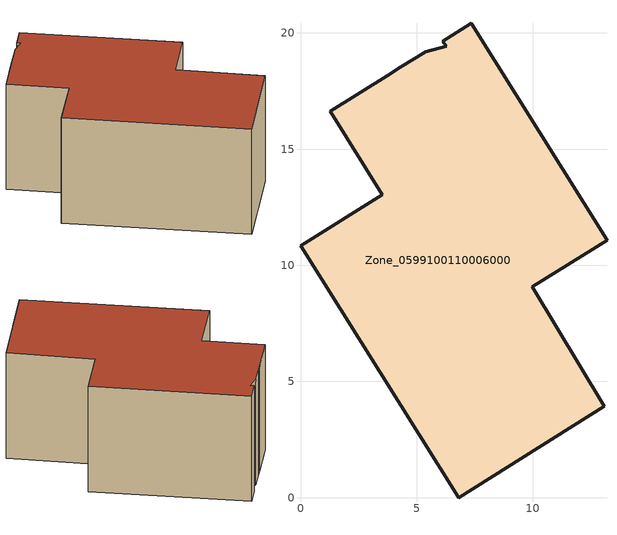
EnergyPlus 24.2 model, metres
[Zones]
Zone_0599100110006000
 floor ground (C_G): 3.73,18.16 4.3,18.52 5.38,19.19 6.27,19.42 6.12,19.65 7.34,20.41 13.19,11.09 9.98,9.07 13.07,3.93 6.82,0 0,10.83 3.52,13.03 1.28,16.63 z0
 wall outside (C_F): 6.82,0 13.07,3.93 9.98,9.07 13.19,11.09 7.34,20.41 6.12,19.65 6.27,19.42 5.38,19.19 4.3,18.52 3.73,18.16 1.28,16.63 3.52,13.03 0,10.83 6.82,0 z0:8.04
 roof outside (C_R): 5.38,19.19 4.3,18.52 3.73,18.16 1.28,16.63 3.52,13.03 0,10.83 6.82,0 13.07,3.93 9.98,9.07 13.19,11.09 7.34,20.41 6.12,19.65 6.27,19.42 z8.04
[BUILDING]
Pand.0599100110006000: North Axis=0; Terrain=City; Loads Convergence Tolerance Value=0.04; Temperature Convergence Tolerance Value=0.4; Solar Distribution=FullExterior; Maximum Number of Warmup Days=25; Minimum Number of Warmup Days=1
[Site:Location]
Rotterdam.The.Hague.AP_ZH_NLD Design_Conditions: Latitude=51.96; Longitude=4.45; Time Zone=1; Elevation=-4.5
[SITE:GROUNDTEMPERATURE:BUILDINGSURFACE]
18, 18, 18, 18, 18, 18, 18, 18, 18, 18, 18, 18
[MATERIAL] Thermal Absorptance=0.9; Solar Absorptance=0.7; Visible Absorptance=0.7
Name | Roughness | Thickness | Conductivity | Density | Specific Heat
G.D.2015-2018 | MediumSmooth | 0.15 | 0.0428571 | 540 | 1210
F.D.2015-2018 | Rough | 0.3 | 0.0666667 | 1920 | 840
R.D.2015-2018 | MediumRough | 0.2 | 0.0333333 | 1500 | 1000
[CONSTRUCTION]
C_G: G.D.2015-2018
C_F: F.D.2015-2018
C_R: R.D.2015-2018
[ZONE]
Zone_0599100110006000: Type=1; Multiplier=1; Ceiling Height=Autocalculate; Volume=Autocalculate; Floor Area=autocalculate; Part of Total Floor Area=Yes
[ZONEINFILTRATION:DESIGNFLOWRATE]
Infil_Zone_0599100110006000: Zone or ZoneList or Space or SpaceList=Zone_0599100110006000; Schedule=AlwaysOn; Design Flow Rate Calculation Method=Flow/Area; Flow Rate per Floor Area=0.0021; Constant Term Coefficient=1; Temperature Term Coefficient=0; Velocity Term Coefficient=0; Velocity Squared Term Coefficient=0
[HVACTEMPLATE:ZONE:IDEALLOADSAIRSYSTEM]
Zone_0599100110006000: Maximum Heating Supply Air Temperature=50; Minimum Cooling Supply Air Temperature=13; Maximum Heating Supply Air Humidity Ratio=0.0156; Minimum Cooling Supply Air Humidity Ratio=0.0077; Heating Limit=NoLimit; Cooling Limit=NoLimit; Dehumidification Control Type=ConstantSensibleHeatRatio; Cooling Sensible Heat Ratio=0.7; Dehumidification Setpoint=60; Humidification Control Type=None; Humidification Setpoint=30; Outdoor Air Method=None; Outdoor Air Flow Rate per Person=0.00944; Outdoor Air Flow Rate per Zone Floor Area=0; Outdoor Air Flow Rate per Zone=0; Demand Controlled Ventilation Type=None; Outdoor Air Economizer Type=NoEconomizer; Heat Recovery Type=None; Sensible Heat Recovery Effectiveness=0.7; Latent Heat Recovery Effectiveness=0.65
[ZONECONTROL:THERMOSTAT]
ThermostatControl_Zone_0599100110006000: Zone or ZoneList=Zone_0599100110006000; Control Type Schedule=DualSetpointControlType; Control 1=Thermostat_Zone_0599100110006000; Temperature Difference Between Cutout And Setpoint=0
[THERMOSTATSETPOINT:DUALSETPOINT]
Thermostat_Zone_0599100110006000: Heating Setpoint Temperature Schedule=HeatingSetpoint_Zone_0599100110006000; Cooling Setpoint Temperature Schedule=CoolingSetpoint_Zone_0599100110006000
[SCHEDULE:COMPACT]
HeatingSetpoint_Zone_0599100110006000: Through: 12/31, For: AllDays, Until: 24:00, 21
CoolingSetpoint_Zone_0599100110006000: Through: 12/31, For: AllDays, Until: 24:00, 24
DualSetpointControlType: Through: 12/31, For: AllDays, Until: 24:00, 4
AlwaysOn: Through: 12/31, For: AllDays, Until: 24:00, 1
